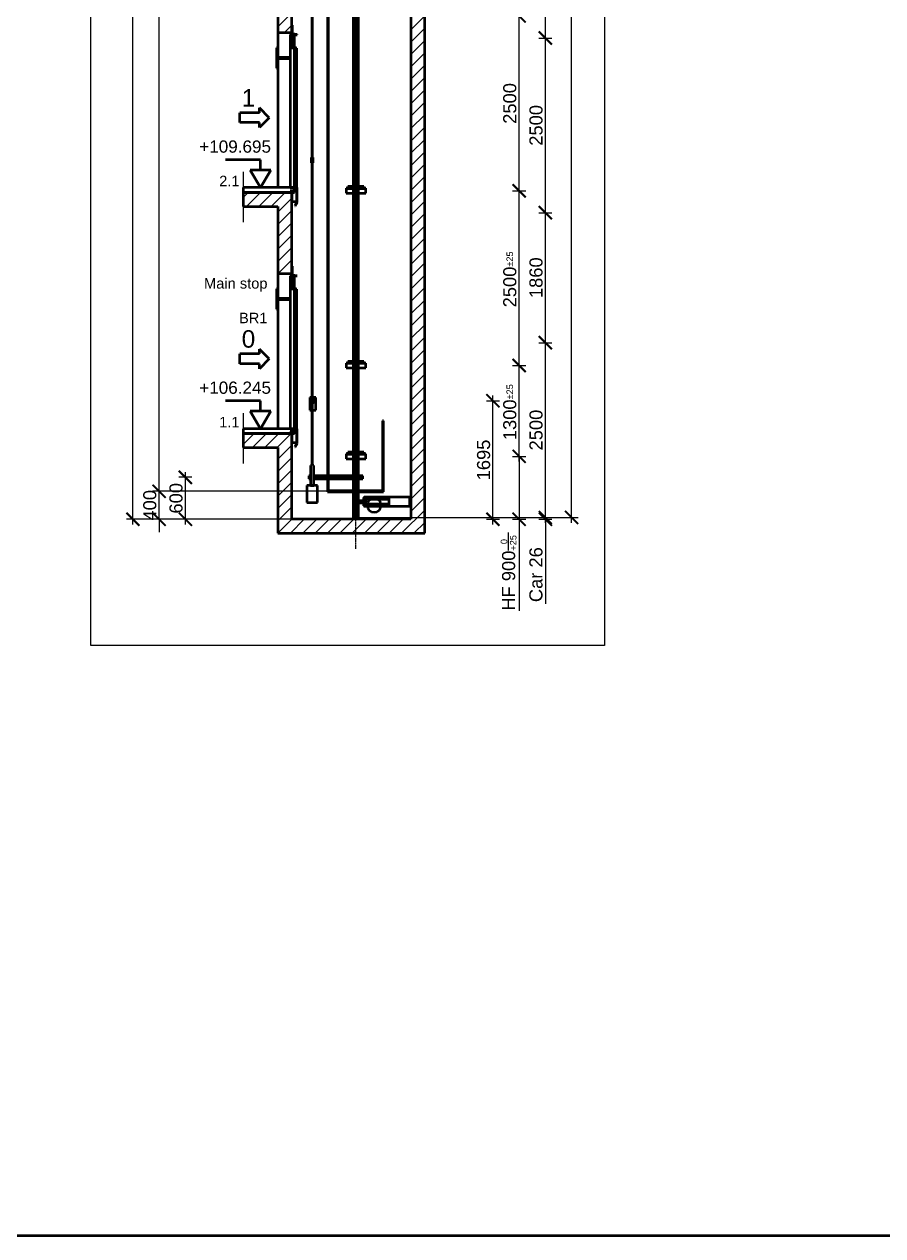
# Model space of a CAD drawing. Header units: millimetres. Extents: x -9546 to 173314, y -46180 to 27253.
# Drawn here: x 77581 to 89863, y -46180 to -28844 of the extents above; entities that cross this region are included whole.
import ezdxf
from ezdxf.enums import TextEntityAlignment as Align

# ---------------------------------------------------------------- set-up
doc = ezdxf.new("R2010")
doc.units = ezdxf.units.MM
doc.linetypes.add('AM_ISO08W050', pattern=[18, 12, -1.5, 3, -1.5])
for name, color, linetype, lineweight in [('AM_0', 7, 'Continuous', 50), ('AM_5', 3, 'Continuous', 25), ('AM_8', 1, 'Continuous', 25), ('LDCar-AM_0', 7, 'Continuous', 50), ('LDCar-AM_4', 3, 'Continuous', 25), ('LDCarFrame-AM_0', 7, 'Continuous', 50), ('LDDoorFixingPoints-AM_0', 7, 'Continuous', 50), ('LDElectricalComponents-AM_0', 7, 'Continuous', 50), ('LDGuides-AM_0', 7, 'Continuous', 50), ('LDHallButton-AM_0', 7, 'Continuous', 50), ('LDRailBrackets-AM_0', 7, 'Continuous', 50), ('LDShaft-AM_0', 7, 'Continuous', 50), ('LDShaft-AM_4', 3, 'Continuous', 25), ('LDShaft-AM_5', 3, 'Continuous', 25), ('LDShaft-AM_7', 4, 'AM_ISO08W050', 25)]:
    doc.layers.add(name, color=color, linetype=linetype, lineweight=lineweight)
doc.layers.add('AM_VIEWS', color=1, linetype='Continuous', lineweight=25, plot=False)
doc.styles.add('LD', font='ARIALUNI.ttf')
doc.dimstyles.new('LIFT', dxfattribs={"dimtxt": 2.5, "dimasz": 2.5, "dimexe": 1.25, "dimexo": 0, "dimgap": 0.5, "dimtad": 1, "dimdec": 0, "dimzin": 1, "dimdsep": 46, "dimtxsty": 'LD', "dimblk": 'ARCHTICK', "dimcen": 0, "dimdle": 1, "dimclrd": 3, "dimclre": 3, "dimclrt": 4, "dimadec": 0, "dimazin": 0, "dimtp": 0.1, "dimtm": 0.1, "dimtfac": 0.71, "dimtdec": 0, "dimtix": 1, "dimtmove": 0, "dimatfit": 3, "dimfxl": 1, "dimtolj": 1, "dimarcsym": 0})

# ---------------------------------------------------------------- blocks, each defined once
blk = doc.blocks.new('LD_20260611094835_0000033D')
at = {"layer": 'AM_8'}
for p, q in [((-200, 7048), (0, 7248)), ((1700, 7003), (1900, 7203)), ((-106, 6965), (0, 7071)), ((1700, 6827), (1900, 7027)), ((1700, 6650), (1900, 6850)), ((1700, 6473), (1900, 6673)), ((1700, 6296), (1900, 6496)), ((1700, 6119), (1900, 6319)), ((1700, 5943), (1900, 6143)), ((1700, 5766), (1900, 5966)), ((1700, 5589), (1900, 5789)), ((1700, 5412), (1900, 5612)), ((1700, 5236), (1900, 5436)), ((1700, 5059), (1900, 5259)), ((1700, 4882), (1900, 5082)), ((1700, 4705), (1900, 4905)), ((1700, 4528), (1900, 4728)), ((-700, 4603), (-628, 4675)), ((-652, 4475), (-452, 4675)), ((-475, 4475), (-275, 4675)), ((-298, 4475), (-98, 4675)), ((-200, 4396), (0, 4596)), ((1700, 4352), (1900, 4552)), ((-200, 4219), (0, 4419)), ((1700, 4175), (1900, 4375)), ((-200, 4043), (0, 4243)), ((1700, 3998), (1900, 4198)), ((-200, 3866), (0, 4066)), ((1700, 3821), (1900, 4021)), ((-200, 3689), (0, 3889)), ((1700, 3645), (1900, 3845)), ((-197, 3515), (0, 3712)), ((1700, 3468), (1900, 3668)), ((-21, 3515), (0, 3536)), ((1700, 3291), (1900, 3491)), ((1700, 3114), (1900, 3314)), ((1700, 2937), (1900, 3137)), ((1700, 2761), (1900, 2961)), ((1700, 2584), (1900, 2784)), ((1700, 2407), (1900, 2607)), ((1700, 2230), (1900, 2430)), ((1700, 2054), (1900, 2254)), ((1700, 1877), (1900, 2077)), ((1700, 1700), (1900, 1900)), ((1700, 1523), (1900, 1723)), ((1700, 1346), (1900, 1546)), ((-700, 1068), (-543, 1225)), ((-566, 1025), (-366, 1225)), ((-389, 1025), (-189, 1225)), ((-212, 1025), (-12, 1225)), ((1700, 1170), (1900, 1370)), ((-200, 861), (0, 1061)), ((1700, 993), (1900, 1193)), ((-200, 684), (0, 884)), ((1700, 816), (1900, 1016)), ((-200, 507), (0, 707)), ((1700, 639), (1900, 839)), ((-200, 330), (0, 530)), ((1700, 463), (1900, 663)), ((-200, 154), (0, 354)), ((1700, 286), (1900, 486)), ((-200, -23), (0, 177)), ((1700, 109), (1900, 309)), ((1568, -200), (1900, 132)), ((-200, -200), (0, 0)), ((-23, -200), (177, 0)), ((154, -200), (354, 0)), ((330, -200), (530, 0)), ((507, -200), (707, 0)), ((684, -200), (884, 0)), ((861, -200), (1061, 0)), ((1037, -200), (1237, 0)), ((1214, -200), (1414, 0)), ((1391, -200), (1591, 0)), ((1745, -200), (1900, -45))]:
    blk.add_line(p, q, dxfattribs=at)
blk = doc.blocks.new('LD_20260611094835_0000033E')
at = {"layer": 'LDShaft-AM_0'}
for p, q in [((1900, 0), (1900, 24391)), ((1700, 24191), (1700, 0)), ((0, 6965), (0, 7600)), ((-200, 7400), (-200, 6965)), ((-200, 6965), (-200, 6612.5)), ((-200, 6965), (-80, 6965)), ((-80, 6965), (0, 6965)), ((0, 6935), (0, 6965)), ((-200, 6612.5), (-200, 6587.5)), ((-200, 6612.5), (-25, 6612.5)), ((-200, 6587.5), (-200, 4745)), ((-25, 6587.5), (-200, 6587.5)), ((-200, 4675), (-700, 4675)), ((-700, 4675), (-700, 4475)), ((-80, 4675), (-200, 4675)), ((0, 4675), (-80, 4675)), ((0, 3515), (0, 4675)), ((-700, 4475), (-200, 4475)), ((-200, 4475), (-200, 3515)), ((-200, 3515), (-200, 3162.5)), ((-200, 3515), (-80, 3515)), ((-80, 3515), (0, 3515)), ((0, 3485), (0, 3515)), ((-200, 3162.5), (-200, 3137.5)), ((-200, 3162.5), (-25, 3162.5)), ((-200, 3137.5), (-200, 1295)), ((-25, 3137.5), (-200, 3137.5)), ((-200, 1225), (-700, 1225)), ((-700, 1225), (-700, 1025)), ((-80, 1225), (-200, 1225)), ((0, 1225), (-80, 1225)), ((0, 0), (0, 1225)), ((-700, 1025), (-200, 1025)), ((-200, 1025), (-200, -200)), ((1700, 0), (0, 0)), ((1900, -200), (1900, 0)), ((-200, -200), (-80, -200)), ((-80, -200), (0, -200)), ((0, -200), (1900, -200))]:
    blk.add_line(p, q, dxfattribs=at)
blk = doc.blocks.new('LD_20260611094835_00000343')
at = {"layer": 'AM_0'}
for p, q in [((-16, 45), (-42, 45)), ((-42, 45), (-42, -135)), ((-23, 10), (-25, 0)), ((-25, 0), (-23, -10)), ((-18, 18), (-23, 10)), ((-16, 19), (-18, 18)), ((42, 45), (-6, 45)), ((0, 25), (-6, 24)), ((10, 23), (0, 25)), ((18, 18), (10, 23)), ((23, 10), (18, 18)), ((25, 0), (23, 10)), ((23, -10), (25, 0)), ((42, -135), (42, 45)), ((-42, -135), (-16, -135)), ((-23, -10), (-18, -18)), ((-18, -18), (-16, -19)), ((-6, -24), (0, -25)), ((-6, -135), (42, -135)), ((0, -25), (10, -23)), ((10, -23), (18, -18)), ((18, -18), (23, -10))]:
    blk.add_line(p, q, dxfattribs=at)
blk = doc.blocks.new('LD_20260611094835_00000346')
at = {"layer": 'LDShaft-AM_4'}
blk.add_line((-700, 225), (-700, -495), dxfattribs=at)
blk = doc.blocks.new('LD_ENTRY_L')
for p, q in [((-422, -70), (-422, 70)), ((-141, 70), (-422, 70)), ((0, 0), (-141, 141)), ((-141, 70), (-141, 141)), ((0, 0), (-141, -141)), ((-141, -70), (-422, -70)), ((-141, -141), (-141, -70))]:
    blk.add_line(p, q)
blk = doc.blocks.new('LD_20260611094835_00000348')
at = {"layer": 'LDCar-AM_0'}
blk.add_blockref('LD_ENTRY_L', (0, 0), dxfattribs=at)
at = {"layer": 'LDCar-AM_0', "style": 'LD'}
blk.add_text('0', height=250, dxfattribs=at).set_placement((-200, 160), align=Align.RIGHT)
blk = doc.blocks.new('LD_ENTRY_FLOOR_L')
for p, q in [((-150, 250), (0, 0)), ((0, 0), (150, 250))]:
    blk.add_line(p, q)
at = {"layer": 'AM_0'}
for p, q in [((0, 398), (-500, 398)), ((0, 250), (0, 398)), ((150, 250), (-150, 250))]:
    blk.add_line(p, q, dxfattribs=at)
blk = doc.blocks.new('LD_20260611094835_00000349')
at = {"layer": 'LDCar-AM_0'}
blk.add_blockref('LD_ENTRY_FLOOR_L', (0, 0), dxfattribs=at)
at = {"layer": 'LDCar-AM_0', "style": 'LD'}
blk.add_text('+106.245', height=175, dxfattribs=at).set_placement((150, 500), align=Align.RIGHT)
blk = doc.blocks.new('LD_20260611094835_0000034A')
at = {"layer": 'LDShaft-AM_0'}
for p, q in [((-200, 0), (-700, 0)), ((-700, 0), (-700, -70)), ((-80, 0), (-200, 0)), ((0, 0), (-80, 0)), ((35, 0), (0, 0)), ((35, -70), (35, 0)), ((-700, -70), (-200, -70)), ((-200, -70), (-80, -70)), ((-80, -70), (0, -70)), ((0, -70), (35, -70))]:
    blk.add_line(p, q, dxfattribs=at)
blk = doc.blocks.new('LD_20260611094835_0000034B')
at = {"layer": 'LDShaft-AM_0'}
for p, q in [((35, 0), (0, 0)), ((0, 0), (0, -1)), ((35, -1), (35, 0)), ((0, -1), (35, -1)), ((0, -22.5), (0, -151)), ((0, -151), (71, -151)), ((71, -1), (35, -1)), ((71, -5), (35, -5)), ((35, -5), (71, -5)), ((71, -5), (71, -1)), ((71, -151), (71, -5))]:
    blk.add_line(p, q, dxfattribs=at)
blk = doc.blocks.new('LD_20260611094835_0000034C')
at = {"layer": 'LDCar-AM_0'}
for p, q in [((0, 2190), (0, 2000)), ((30, 2190), (0, 2190)), ((3, 2003), (3, 2187)), ((3, 2187), (27, 2187)), ((27, 2187), (27, 2170)), ((27, 2170), (30, 2170)), ((40, 2190), (30, 2190)), ((30, 2170), (30, 2190)), ((40, 2190), (40, 2010)), ((100, 2190), (40, 2190)), ((43, 2010), (43, 2187)), ((43, 2187), (100, 2187)), ((60, 2003), (60, 2187)), ((100, 2187), (100, 2190)), ((0, 2000), (0, 0)), ((0, 2000), (66, 2000)), ((64, 2003), (3, 2003)), ((40, 2010), (43, 2010)), ((60, 0), (60, 2000)), ((66, 2020), (64, 2020)), ((64, 2020), (64, 2003)), ((66, 2000), (66, 2020)), ((66, 1995), (66, 5)), ((95, 1995), (66, 1995)), ((95, 5), (95, 1995)), ((0, 0), (60, 0)), ((100, 0), (60, 0)), ((60, 0), (60, -44)), ((66, 5), (95, 5)), ((100, -48), (100, 0)), ((60, -44), (0, -44)), ((0, -44), (0, -48)), ((0, -48), (60, -48)), ((60, -48), (97, -48)), ((97, -48), (97, -210)), ((100, -210), (100, -48)), ((97, -210), (67, -259)), ((67, -259), (70, -261)), ((70, -261), (100, -212)), ((100, -212), (97, -210)), ((97, -210), (100, -210))]:
    blk.add_line(p, q, dxfattribs=at)
blk = doc.blocks.new('LD_20260611094835_0000034E')
at = {"layer": 'LDDoorFixingPoints-AM_0'}
for p, q in [((5, 35), (1, 35)), ((1, 35), (1, -100)), ((5, 35), (1, 35)), ((1, 35), (1, -100)), ((5, -96), (5, 35)), ((5, -96), (5, 35)), ((1, -100), (41, -100)), ((1, -100), (41, -100)), ((41, -96), (5, -96)), ((41, -96), (5, -96)), ((41, -100), (41, -96)), ((41, -100), (41, -96))]:
    blk.add_line(p, q, dxfattribs=at)
blk = doc.blocks.new('LD_20260611094835_0000034F')
at = {"layer": 'LDHallButton-AM_0'}
for p, q in [((-21, 290), (-21, 0)), ((-18, 290), (-21, 290)), ((-5, 290), (-18, 290)), ((-5, 0), (-5, 290)), ((-5, 285), (-5, 5)), ((0, 285), (-5, 285)), ((0, 5), (0, 285)), ((-21, 0), (-18, 0)), ((-18, 0), (-5, 0)), ((-5, 5), (0, 5))]:
    blk.add_line(p, q, dxfattribs=at)
blk = doc.blocks.new('LD_20260611094835_00000350')
at = {"layer": 'LDShaft-AM_4'}
blk.add_line((-700, 225), (-700, -495), dxfattribs=at)
blk = doc.blocks.new('LD_20260611094835_00000352')
at = {"layer": 'LDCar-AM_0'}
blk.add_blockref('LD_ENTRY_FLOOR_L', (0, 0), dxfattribs=at)
at = {"layer": 'LDCar-AM_0', "style": 'LD'}
blk.add_text('+109.695', height=175, dxfattribs=at).set_placement((150, 500), align=Align.RIGHT)
blk = doc.blocks.new('LD_20260611094835_00000353')
at = {"layer": 'LDCar-AM_0'}
blk.add_blockref('LD_ENTRY_L', (0, 0), dxfattribs=at)
at = {"layer": 'LDCar-AM_0', "style": 'LD'}
blk.add_text('1', height=250, dxfattribs=at).set_placement((-200, 160), align=Align.RIGHT)
blk = doc.blocks.new('LD_20260611094835_00000354')
at = {"layer": 'LDShaft-AM_0'}
for p, q in [((-200, 0), (-700, 0)), ((-700, 0), (-700, -70)), ((-80, 0), (-200, 0)), ((0, 0), (-80, 0)), ((35, 0), (0, 0)), ((35, -70), (35, 0)), ((-700, -70), (-200, -70)), ((-200, -70), (-80, -70)), ((-80, -70), (0, -70)), ((0, -70), (35, -70))]:
    blk.add_line(p, q, dxfattribs=at)
blk = doc.blocks.new('LD_20260611094835_00000355')
at = {"layer": 'LDShaft-AM_0'}
for p, q in [((35, 0), (0, 0)), ((0, 0), (0, -1)), ((35, -1), (35, 0)), ((0, -1), (35, -1)), ((0, -22.5), (0, -151)), ((0, -151), (71, -151)), ((71, -1), (35, -1)), ((71, -5), (35, -5)), ((35, -5), (71, -5)), ((71, -5), (71, -1)), ((71, -151), (71, -5))]:
    blk.add_line(p, q, dxfattribs=at)
blk = doc.blocks.new('LD_20260611094835_00000356')
at = {"layer": 'LDHallButton-AM_0'}
for p, q in [((-21, 290), (-21, 0)), ((-18, 290), (-21, 290)), ((-5, 290), (-18, 290)), ((-5, 0), (-5, 290)), ((-5, 285), (-5, 5)), ((0, 285), (-5, 285)), ((0, 5), (0, 285)), ((-21, 0), (-18, 0)), ((-18, 0), (-5, 0)), ((-5, 5), (0, 5))]:
    blk.add_line(p, q, dxfattribs=at)
blk = doc.blocks.new('LD_20260611094835_00000357')
at = {"layer": 'LDCar-AM_0'}
for p, q in [((0, 2190), (0, 2000)), ((30, 2190), (0, 2190)), ((3, 2003), (3, 2187)), ((3, 2187), (27, 2187)), ((27, 2187), (27, 2170)), ((27, 2170), (30, 2170)), ((40, 2190), (30, 2190)), ((30, 2170), (30, 2190)), ((40, 2190), (40, 2010)), ((100, 2190), (40, 2190)), ((43, 2010), (43, 2187)), ((43, 2187), (100, 2187)), ((60, 2003), (60, 2187)), ((100, 2187), (100, 2190)), ((0, 2000), (0, 0)), ((0, 2000), (66, 2000)), ((64, 2003), (3, 2003)), ((40, 2010), (43, 2010)), ((60, 0), (60, 2000)), ((66, 2020), (64, 2020)), ((64, 2020), (64, 2003)), ((66, 2000), (66, 2020)), ((66, 1995), (66, 5)), ((95, 1995), (66, 1995)), ((95, 5), (95, 1995)), ((0, 0), (60, 0)), ((100, 0), (60, 0)), ((60, 0), (60, -44)), ((66, 5), (95, 5)), ((100, -48), (100, 0)), ((60, -44), (0, -44)), ((0, -44), (0, -48)), ((0, -48), (60, -48)), ((60, -48), (97, -48)), ((97, -48), (97, -210)), ((100, -210), (100, -48)), ((97, -210), (67, -259)), ((67, -259), (70, -261)), ((70, -261), (100, -212)), ((100, -212), (97, -210)), ((97, -210), (100, -210))]:
    blk.add_line(p, q, dxfattribs=at)
blk = doc.blocks.new('LD_20260611094835_00000359')
at = {"layer": 'LDDoorFixingPoints-AM_0'}
for p, q in [((5, 35), (1, 35)), ((1, 35), (1, -100)), ((5, 35), (1, 35)), ((1, 35), (1, -100)), ((5, -96), (5, 35)), ((5, -96), (5, 35)), ((1, -100), (41, -100)), ((1, -100), (41, -100)), ((41, -96), (5, -96)), ((41, -96), (5, -96)), ((41, -100), (41, -96)), ((41, -100), (41, -96))]:
    blk.add_line(p, q, dxfattribs=at)
blk = doc.blocks.new('LD_20260611094835_00000389')
at = {"layer": 'AM_0'}
for p, q in [((-631, 22296), (-631, 171)), ((-621, 171), (-621, 22296)), ((-631, 4576), (-639.25, 4576)), ((-639.25, 4576), (-639.25, 4500)), ((-612.75, 4576), (-621, 4576)), ((-612.75, 4500), (-612.75, 4576)), ((-639.25, 4500), (-631, 4500)), ((-621, 4500), (-612.75, 4500)), ((-676, 20), (-676, 10)), ((-651, 20), (-676, 20)), ((-676, 10), (-676, -10)), ((-676, 10), (-651, 10)), ((-631, 171), (-651, 171)), ((-651, 171), (-651, -115)), ((-601, 171), (-621, 171)), ((-601, -115), (-601, 171)), ((-37.5, 20), (-601, 20)), ((-601, 10), (-37.5, 10)), ((100, 20), (37.5, 20)), ((37.5, 10), (100, 10)), ((100, 10), (100, 20)), ((100, -10), (100, 10)), ((-551, -115), (-701, -115)), ((-701, -115), (-701, -360)), ((-676, -10), (-676, -20)), ((-651, -10), (-676, -10)), ((-676, -20), (-651, -20)), ((-651, -115), (-601, -115)), ((-37.5, -10), (-601, -10)), ((-601, -20), (-37.5, -20)), ((-551, -360), (-551, -115)), ((100, -10), (37.5, -10)), ((37.5, -20), (100, -20)), ((100, -20), (100, -10)), ((-701, -360), (-551, -360))]:
    blk.add_line(p, q, dxfattribs=at)
blk = doc.blocks.new('LD_20260611094835_0000038A')
at = {"layer": 'AM_0'}
for p, q in [((82, 1), (82, 0)), ((100, 1), (82, 1)), ((100, 0), (100, 1)), ((118, 1), (100, 1)), ((100, 1), (100, 0)), ((118, 0), (118, 1)), ((707, 1), (707, 0)), ((725, 1), (707, 1)), ((725, 0), (725, 1)), ((743, 1), (725, 1)), ((725, 1), (725, 0)), ((743, 0), (743, 1))]:
    blk.add_line(p, q, dxfattribs=at)
blk = doc.blocks.new('LD_20260611094835_0000038B')
at = {"layer": 'LDShaft-AM_7'}
blk.add_line((0, -20061), (0, 4980), dxfattribs=at)
blk = doc.blocks.new('LD_20260611094835_0000038D')
at = {"layer": 'LDElectricalComponents-AM_0'}
for p, q in [((-400, 22854), (-400, 220)), ((-384, 220), (-384, 22854)), ((384, 1008), (384, 8)), ((400, 1008), (384, 1008)), ((400, 8), (400, 1008)), ((-400, 180), (-400, 8)), ((-384, 8), (-384, 180)), ((-400, 8), (-400, -8)), ((-31.5, 8), (-384, 8)), ((384, 8), (43.5, 8)), ((400, -8), (400, 8)), ((-400, -8), (-31.5, -8)), ((43.5, -8), (400, -8))]:
    blk.add_line(p, q, dxfattribs=at)
blk = doc.blocks.new('LD_20260611094835_00000391')
at = {"layer": 'LDRailBrackets-AM_0'}
for p, q in [((-37.5, 35), (-140, 35)), ((-140, 35), (-140, 31)), ((-37.5, 31), (-140, 31)), ((-140, 31), (-140, -35)), ((-140, 31), (-37.5, 31)), ((-115, 59), (-115, 35)), ((-37.5, 59), (-115, 59)), ((-115, 35), (-37.5, 35)), ((115, 59), (37.5, 59)), ((140, 35), (37.5, 35)), ((37.5, 35), (115, 35)), ((140, 31), (37.5, 31)), ((37.5, 31), (140, 31)), ((115, 35), (115, 59)), ((140, 31), (140, 35)), ((140, -35), (140, 31)), ((-140, -35), (-37.5, -35)), ((37.5, -35), (140, -35))]:
    blk.add_line(p, q, dxfattribs=at)
blk = doc.blocks.new('LD_20260611094835_00000394')
at = {"layer": 'LDRailBrackets-AM_0'}
for p, q in [((-37.5, 35), (-140, 35)), ((-140, 35), (-140, 31)), ((-37.5, 31), (-140, 31)), ((-140, 31), (-140, -35)), ((-140, 31), (-37.5, 31)), ((-115, 59), (-115, 35)), ((-37.5, 59), (-115, 59)), ((-115, 35), (-37.5, 35)), ((115, 59), (37.5, 59)), ((140, 35), (37.5, 35)), ((37.5, 35), (115, 35)), ((140, 31), (37.5, 31)), ((37.5, 31), (140, 31)), ((115, 35), (115, 59)), ((140, 31), (140, 35)), ((140, -35), (140, 31)), ((-140, -35), (-37.5, -35)), ((37.5, -35), (140, -35))]:
    blk.add_line(p, q, dxfattribs=at)
blk = doc.blocks.new('LD_20260611094835_00000396')
at = {"layer": 'LDRailBrackets-AM_0'}
for p, q in [((-37.5, 35), (-140, 35)), ((-140, 35), (-140, 31)), ((-37.5, 31), (-140, 31)), ((-140, 31), (-140, -35)), ((-140, 31), (-37.5, 31)), ((-115, 59), (-115, 35)), ((-37.5, 59), (-115, 59)), ((-115, 35), (-37.5, 35)), ((115, 59), (37.5, 59)), ((37.5, 35), (115, 35)), ((140, 35), (37.5, 35)), ((140, 31), (37.5, 31)), ((37.5, 31), (140, 31)), ((115, 35), (115, 59)), ((140, 31), (140, 35)), ((140, -35), (140, 31)), ((-140, -35), (-37.5, -35)), ((37.5, -35), (140, -35))]:
    blk.add_line(p, q, dxfattribs=at)
blk = doc.blocks.new('LD_20260611094835_0000039E')
at = {"layer": 'LDCarFrame-AM_0'}
for p, q in [((-150, 65), (-222, 65)), ((-222, 35), (-150, 35)), ((-140, 110), (-150, 110)), ((-150, 110), (-150, 65)), ((-150, 35), (-150, -10)), ((-123, 115), (-140, 115)), ((-140, 115), (-140, -15)), ((-123, -15), (-123, 115)), ((-120, 115), (-123, 115)), ((-123, 115), (-123, -15)), ((210, 115), (-120, 115)), ((-120, 85), (210, 85)), ((-120, 15), (-120, 85)), ((210, 15), (-120, 15)), ((-92, 38), (-97, 15)), ((-71, 71), (-92, 38)), ((-49, 85), (-71, 71)), ((71, 71), (49, 85)), ((92, 38), (71, 71)), ((97, 15), (92, 38)), ((210, 85), (210, 115)), ((210, -15), (210, 15)), ((512, 115), (212, 115)), ((212, 115), (212, -15)), ((512, -15), (512, 115)), ((-150, -10), (-140, -10)), ((-140, -15), (-123, -15)), ((-123, -15), (-120, -15)), ((-120, -15), (210, -15)), ((-97, -15), (-92, -38)), ((-92, -38), (-71, -71)), ((-71, -71), (-38, -92)), ((-38, -92), (0, -100)), ((0, -100), (38, -92)), ((38, -92), (71, -71)), ((71, -71), (92, -38)), ((92, -38), (97, -15)), ((212, -15), (512, -15))]:
    blk.add_line(p, q, dxfattribs=at)
blk = doc.blocks.new('LD_20260611094835_000003A3')
at = {"layer": 'LDGuides-AM_0'}
for p, q in [((-5, 1250), (-37.5, 1250)), ((-37.5, 1250), (-37.5, -1250)), ((5, 1250), (-5, 1250)), ((-5, 1250), (-5, -1250)), ((-5, -1250), (-5, 1250)), ((5, -1250), (5, 1250)), ((37.5, 1250), (5, 1250)), ((5, 1250), (5, -1250)), ((37.5, -1250), (37.5, 1250)), ((-37.5, -1250), (-5, -1250)), ((-5, -1250), (5, -1250)), ((5, -1250), (37.5, -1250))]:
    blk.add_line(p, q, dxfattribs=at)
blk = doc.blocks.new('LD_20260611094835_000003A7')
at = {"layer": 'LDGuides-AM_0'}
for p, q in [((-5, 1250), (-37.5, 1250)), ((-37.5, 1250), (-37.5, -1250)), ((5, 1250), (-5, 1250)), ((-5, 1250), (-5, -1250)), ((-5, -1250), (-5, 1250)), ((5, -1250), (5, 1250)), ((37.5, 1250), (5, 1250)), ((5, 1250), (5, -1250)), ((37.5, -1250), (37.5, 1250)), ((-37.5, -1250), (-5, -1250)), ((-5, -1250), (5, -1250)), ((5, -1250), (37.5, -1250))]:
    blk.add_line(p, q, dxfattribs=at)
blk = doc.blocks.new('LD_20260611094835_000003A9')
at = {"layer": 'LDGuides-AM_0'}
for p, q in [((-5, 1250), (-37.5, 1250)), ((-37.5, 1250), (-37.5, -1250)), ((5, 1250), (-5, 1250)), ((-5, 1250), (-5, -1250)), ((-5, -1250), (-5, 1250)), ((5, -1250), (5, 1250)), ((37.5, 1250), (5, 1250)), ((5, 1250), (5, -1250)), ((37.5, -1250), (37.5, 1250)), ((-37.5, -1250), (-5, -1250)), ((-5, -1250), (5, -1250)), ((5, -1250), (37.5, -1250))]:
    blk.add_line(p, q, dxfattribs=at)
blk = doc.blocks.new('LD_20260611094835_000003AD')
at = {"layer": 'LDGuides-AM_0'}
for p, q in [((-5, 930), (-37.5, 930)), ((-37.5, 930), (-37.5, -930)), ((5, 930), (-5, 930)), ((-5, 930), (-5, -930)), ((-5, -930), (-5, 930)), ((5, -930), (5, 930)), ((37.5, 930), (5, 930)), ((5, 930), (5, -930)), ((37.5, -930), (37.5, 930)), ((-37.5, -930), (-5, -930)), ((-5, -930), (5, -930)), ((5, -930), (37.5, -930))]:
    blk.add_line(p, q, dxfattribs=at)
blk = doc.blocks.new('_ArchTick')
at = {"color": 0, "linetype": 'ByBlock', "const_width": 0.15}
blk.add_lwpolyline([(-0.5, -0.5), (0.5, 0.5)], dxfattribs=at)
blk = doc.blocks.new('*D2402')
at = {"layer": 'Defpoints', "color": 0, "transparency": 16777216}
for p in [(79511, -13381), (79605, -13381), (82320, -35527)]:
    blk.add_point(p, dxfattribs=at)
at = {"layer": 'LDShaft-AM_5', "color": 3, "lineweight": -2, "transparency": 16777216}
for p, q in [((79511, -35602), (79511, -13306)), ((79605, -13381), (79417, -13381)), ((82320, -35527), (79417, -35527))]:
    blk.add_line(p, q, dxfattribs=at)
at = {"layer": 'LDShaft-AM_5', "color": 3, "lineweight": -2, "transparency": 16777216, "xscale": 187.5, "yscale": 187.5, "zscale": 187.5}
for p, rotation in [((79511, -13381), 90), ((79511, -35527), 270)]:
    blk.add_blockref('_ArchTick', p, dxfattribs=dict(at, rotation=rotation))
at = {"layer": 'LDShaft-AM_5', "color": 4, "transparency": 16777216, "insert": (79378, -24454), "char_height": 187.5, "attachment_point": 5, "rotation": 90, "style": 'LD'}
blk.add_mtext('\\A1;22146', dxfattribs=at)
blk = doc.blocks.new('*D2404')
at = {"layer": 'Defpoints', "color": 0, "transparency": 16777216}
for p in [(84942, -29041), (85036, -29041), (84942, -31541)]:
    blk.add_point(p, dxfattribs=at)
at = {"layer": 'LDShaft-AM_5', "color": 3, "lineweight": -2, "transparency": 16777216}
for p, q in [((84942, -29041), (85130, -29041)), ((85036, -31616), (85036, -28966)), ((84942, -31541), (85130, -31541))]:
    blk.add_line(p, q, dxfattribs=at)
at = {"layer": 'LDShaft-AM_5', "color": 3, "lineweight": -2, "transparency": 16777216, "xscale": 187.5, "yscale": 187.5, "zscale": 187.5}
for p, rotation in [((85036, -29041), 90), ((85036, -31541), 270)]:
    blk.add_blockref('_ArchTick', p, dxfattribs=dict(at, rotation=rotation))
at = {"layer": 'LDShaft-AM_5', "color": 4, "transparency": 16777216, "insert": (84903, -30291), "char_height": 187.5, "attachment_point": 5, "rotation": 90, "style": 'LD'}
blk.add_mtext('\\A1;2500', dxfattribs=at)
blk = doc.blocks.new('*D2405')
at = {"layer": 'Defpoints', "color": 0, "transparency": 16777216}
for p in [(84942, -31541), (85036, -31541), (84942, -33401)]:
    blk.add_point(p, dxfattribs=at)
at = {"layer": 'LDShaft-AM_5', "color": 3, "lineweight": -2, "transparency": 16777216}
for p, q in [((84942, -31541), (85130, -31541)), ((85036, -33476), (85036, -31466)), ((84942, -33401), (85130, -33401))]:
    blk.add_line(p, q, dxfattribs=at)
at = {"layer": 'LDShaft-AM_5', "color": 3, "lineweight": -2, "transparency": 16777216, "xscale": 187.5, "yscale": 187.5, "zscale": 187.5}
for p, rotation in [((85036, -31541), 90), ((85036, -33401), 270)]:
    blk.add_blockref('_ArchTick', p, dxfattribs=dict(at, rotation=rotation))
at = {"layer": 'LDShaft-AM_5', "color": 4, "transparency": 16777216, "insert": (84903, -32471), "char_height": 187.5, "attachment_point": 5, "rotation": 90, "style": 'LD'}
blk.add_mtext('\\A1;1860', dxfattribs=at)
blk = doc.blocks.new('*D2409')
at = {"layer": 'AM_5', "color": 3, "lineweight": -2, "transparency": 16777216}
for p, q in [((82326, -12981), (85505, -12981)), ((85411, -35976), (85411, -12906)), ((82326, -35901), (85505, -35901))]:
    blk.add_line(p, q, dxfattribs=at)
at = {"layer": 'Defpoints', "color": 0, "transparency": 16777216}
for p in [(82326, -12981), (85411, -12981), (82326, -35901)]:
    blk.add_point(p, dxfattribs=at)
at = {"layer": 'AM_5', "color": 3, "lineweight": -2, "transparency": 16777216, "xscale": 187.5, "yscale": 187.5, "zscale": 187.5}
for p, rotation in [((85411, -12981), 90), ((85411, -35901), 270)]:
    blk.add_blockref('_ArchTick', p, dxfattribs=dict(at, rotation=rotation))
at = {"layer": 'AM_5', "color": 4, "transparency": 16777216, "insert": (85251, -24441), "char_height": 187.5, "attachment_point": 5, "rotation": 90, "style": 'LD'}
blk.add_mtext('\\A1;Car Guide rail track length (T75-3/B 75/62/10) = 22920', dxfattribs=at)
blk = doc.blocks.new('*D2410')
at = {"layer": 'Defpoints', "color": 0, "transparency": 16777216}
for p in [(84942, -26541), (85036, -26541), (84942, -29041)]:
    blk.add_point(p, dxfattribs=at)
at = {"layer": 'LDShaft-AM_5', "color": 3, "lineweight": -2, "transparency": 16777216}
for p, q in [((85036, -29116), (85036, -26466)), ((84942, -26541), (85130, -26541)), ((84942, -29041), (85130, -29041))]:
    blk.add_line(p, q, dxfattribs=at)
at = {"layer": 'LDShaft-AM_5', "color": 3, "lineweight": -2, "transparency": 16777216, "xscale": 187.5, "yscale": 187.5, "zscale": 187.5}
for p, rotation in [((85036, -26541), 90), ((85036, -29041), 270)]:
    blk.add_blockref('_ArchTick', p, dxfattribs=dict(at, rotation=rotation))
at = {"layer": 'LDShaft-AM_5', "color": 4, "transparency": 16777216, "insert": (84903, -27791), "char_height": 187.5, "attachment_point": 5, "rotation": 90, "style": 'LD'}
blk.add_mtext('\\A1;2500', dxfattribs=at)
blk = doc.blocks.new('*D2412')
at = {"layer": 'Defpoints', "color": 0, "transparency": 16777216}
for p in [(79511, -35527), (79605, -35527), (82320, -35927)]:
    blk.add_point(p, dxfattribs=at)
at = {"layer": 'LDShaft-AM_5', "color": 3, "lineweight": -2, "transparency": 16777216}
for p, q in [((79511, -35527), (79511, -35339)), ((79605, -35527), (79417, -35527)), ((79511, -35927), (79511, -35527)), ((82320, -35927), (79417, -35927)), ((79511, -35927), (79511, -36114))]:
    blk.add_line(p, q, dxfattribs=at)
at = {"layer": 'LDShaft-AM_5', "color": 3, "lineweight": -2, "transparency": 16777216, "xscale": 187.5, "yscale": 187.5, "zscale": 187.5}
for p, rotation in [((79511, -35527), 270), ((79511, -35927), 90)]:
    blk.add_blockref('_ArchTick', p, dxfattribs=dict(at, rotation=rotation))
at = {"layer": 'LDShaft-AM_5', "color": 4, "transparency": 16777216, "insert": (79378, -35727), "char_height": 187.5, "attachment_point": 5, "rotation": 90, "style": 'LD'}
blk.add_mtext('\\A1;400', dxfattribs=at)
blk = doc.blocks.new('_NONE')
blk = doc.blocks.new('*D2414')
at = {"layer": 'Defpoints', "color": 0, "transparency": 16777216}
for p in [(84942, -33401), (85036, -33401), (84942, -35901)]:
    blk.add_point(p, dxfattribs=at)
at = {"layer": 'LDShaft-AM_5', "color": 3, "lineweight": -2, "transparency": 16777216}
for p, q in [((84942, -33401), (85130, -33401)), ((85036, -35976), (85036, -33326)), ((84942, -35901), (85130, -35901))]:
    blk.add_line(p, q, dxfattribs=at)
at = {"layer": 'LDShaft-AM_5', "color": 3, "lineweight": -2, "transparency": 16777216, "xscale": 187.5, "yscale": 187.5, "zscale": 187.5}
for p, rotation in [((85036, -33401), 90), ((85036, -35901), 270)]:
    blk.add_blockref('_ArchTick', p, dxfattribs=dict(at, rotation=rotation))
at = {"layer": 'LDShaft-AM_5', "color": 4, "transparency": 16777216, "insert": (84903, -34651), "char_height": 187.5, "attachment_point": 5, "rotation": 90, "style": 'LD'}
blk.add_mtext('\\A1;2500', dxfattribs=at)
blk = doc.blocks.new('*D2417')
at = {"layer": 'Defpoints', "color": 0, "transparency": 16777216}
for p in [(84942, -35901), (84942, -35927), (85036, -35901)]:
    blk.add_point(p, dxfattribs=at)
at = {"layer": 'LDShaft-AM_5', "color": 3, "lineweight": -2, "transparency": 16777216}
for p, q in [((85036, -35901), (85036, -35713)), ((84942, -35901), (85130, -35901)), ((84942, -35927), (85130, -35927)), ((85036, -35901), (85036, -35927)), ((85036, -35927), (85036, -37139))]:
    blk.add_line(p, q, dxfattribs=at)
at = {"layer": 'LDShaft-AM_5', "color": 3, "lineweight": -2, "transparency": 16777216, "xscale": 187.5, "yscale": 187.5, "zscale": 187.5}
for p, rotation in [((85036, -35901), 270), ((85036, -35927), 90)]:
    blk.add_blockref('_ArchTick', p, dxfattribs=dict(at, rotation=rotation))
at = {"layer": 'LDShaft-AM_5', "color": 4, "transparency": 16777216, "insert": (84902, -36720), "char_height": 187.5, "attachment_point": 5, "rotation": 90, "style": 'LD'}
blk.add_mtext('\\A1;Car 26', dxfattribs=at)
blk = doc.blocks.new('*D2421')
at = {"layer": 'Defpoints', "color": 0, "transparency": 16777216}
for p in [(84567, -35027), (84661, -35027), (84567, -35927)]:
    blk.add_point(p, dxfattribs=at)
at = {"layer": 'LDShaft-AM_5', "color": 3, "lineweight": -2, "transparency": 16777216}
for p, q in [((84567, -35027), (84755, -35027)), ((84661, -35027), (84661, -36002)), ((84567, -35927), (84755, -35927)), ((84661, -35927), (84661, -37237))]:
    blk.add_line(p, q, dxfattribs=at)
at = {"layer": 'LDShaft-AM_5', "color": 3, "lineweight": -2, "transparency": 16777216, "xscale": 187.5, "yscale": 187.5, "zscale": 187.5}
for p, rotation in [((84661, -35027), 90), ((84661, -35927), 270)]:
    blk.add_blockref('_ArchTick', p, dxfattribs=dict(at, rotation=rotation))
at = {"layer": 'LDShaft-AM_5', "color": 4, "transparency": 16777216, "insert": (84510, -36676), "char_height": 187.5, "attachment_point": 5, "rotation": 90, "style": 'LD'}
blk.add_mtext('\\A1;HF 900\\H0.5x;\\S0/+25 ', dxfattribs=at)
blk = doc.blocks.new('*D2422')
at = {"layer": 'Defpoints', "color": 0, "transparency": 16777216}
for p in [(84567, -28727), (84661, -28727), (84567, -31227)]:
    blk.add_point(p, dxfattribs=at)
at = {"layer": 'LDShaft-AM_5', "color": 3, "lineweight": -2, "transparency": 16777216}
for p, q in [((84567, -28727), (84755, -28727)), ((84661, -31302), (84661, -28652)), ((84567, -31227), (84755, -31227))]:
    blk.add_line(p, q, dxfattribs=at)
at = {"layer": 'LDShaft-AM_5', "color": 3, "lineweight": -2, "transparency": 16777216, "xscale": 187.5, "yscale": 187.5, "zscale": 187.5}
for p, rotation in [((84661, -28727), 90), ((84661, -31227), 270)]:
    blk.add_blockref('_ArchTick', p, dxfattribs=dict(at, rotation=rotation))
at = {"layer": 'LDShaft-AM_5', "color": 4, "transparency": 16777216, "insert": (84528, -29977), "char_height": 187.5, "attachment_point": 5, "rotation": 90, "style": 'LD'}
blk.add_mtext('\\A1;2500', dxfattribs=at)
blk = doc.blocks.new('*D2425')
at = {"layer": 'Defpoints', "color": 0, "transparency": 16777216}
for p in [(84567, -33727), (84661, -33727), (84567, -35027)]:
    blk.add_point(p, dxfattribs=at)
at = {"layer": 'LDShaft-AM_5', "color": 3, "lineweight": -2, "transparency": 16777216}
for p, q in [((84567, -33727), (84755, -33727)), ((84661, -35102), (84661, -33652)), ((84567, -35027), (84755, -35027))]:
    blk.add_line(p, q, dxfattribs=at)
at = {"layer": 'LDShaft-AM_5', "color": 3, "lineweight": -2, "transparency": 16777216, "xscale": 187.5, "yscale": 187.5, "zscale": 187.5}
for p, rotation in [((84661, -33727), 90), ((84661, -35027), 270)]:
    blk.add_blockref('_ArchTick', p, dxfattribs=dict(at, rotation=rotation))
at = {"layer": 'LDShaft-AM_5', "color": 4, "transparency": 16777216, "insert": (84528, -34377), "char_height": 187.5, "attachment_point": 5, "rotation": 90, "style": 'LD'}
blk.add_mtext('\\A1;1300\\H0.5x;\\S±25 ', dxfattribs=at)
blk = doc.blocks.new('*D2427')
at = {"layer": 'Defpoints', "color": 0, "transparency": 16777216}
for p in [(84567, -31227), (84661, -31227), (84567, -33727)]:
    blk.add_point(p, dxfattribs=at)
at = {"layer": 'LDShaft-AM_5', "color": 3, "lineweight": -2, "transparency": 16777216}
for p, q in [((84661, -33802), (84661, -31152)), ((84567, -31227), (84755, -31227)), ((84567, -33727), (84755, -33727))]:
    blk.add_line(p, q, dxfattribs=at)
at = {"layer": 'LDShaft-AM_5', "color": 3, "lineweight": -2, "transparency": 16777216, "xscale": 187.5, "yscale": 187.5, "zscale": 187.5}
for p, rotation in [((84661, -31227), 90), ((84661, -33727), 270)]:
    blk.add_blockref('_ArchTick', p, dxfattribs=dict(at, rotation=rotation))
at = {"layer": 'LDShaft-AM_5', "color": 4, "transparency": 16777216, "insert": (84528, -32477), "char_height": 187.5, "attachment_point": 5, "rotation": 90, "style": 'LD'}
blk.add_mtext('\\A1;2500\\H0.5x;\\S±25 ', dxfattribs=at)
blk = doc.blocks.new('*D2428')
at = {"layer": 'Defpoints', "color": 0, "transparency": 16777216}
for p in [(79886, -35327), (79980, -35327), (79980, -35927)]:
    blk.add_point(p, dxfattribs=at)
at = {"layer": 'LDShaft-AM_5', "color": 3, "lineweight": -2, "transparency": 16777216}
for p, q in [((79980, -35327), (79792, -35327)), ((79886, -36002), (79886, -35252)), ((79980, -35927), (79792, -35927))]:
    blk.add_line(p, q, dxfattribs=at)
at = {"layer": 'LDShaft-AM_5', "color": 3, "lineweight": -2, "transparency": 16777216, "xscale": 187.5, "yscale": 187.5, "zscale": 187.5}
for p, rotation in [((79886, -35327), 90), ((79886, -35927), 270)]:
    blk.add_blockref('_ArchTick', p, dxfattribs=dict(at, rotation=rotation))
at = {"layer": 'LDShaft-AM_5', "color": 4, "transparency": 16777216, "insert": (79753, -35627), "char_height": 187.5, "attachment_point": 5, "rotation": 90, "style": 'LD'}
blk.add_mtext('\\A1;600', dxfattribs=at)
blk = doc.blocks.new('*D2430')
at = {"layer": 'Defpoints', "color": 0, "transparency": 16777216}
for p in [(84192, -34232), (84286, -34232), (84192, -35927)]:
    blk.add_point(p, dxfattribs=at)
at = {"layer": 'LDShaft-AM_5', "color": 3, "lineweight": -2, "transparency": 16777216}
for p, q in [((84192, -34232), (84380, -34232)), ((84286, -36002), (84286, -34157)), ((84192, -35927), (84380, -35927))]:
    blk.add_line(p, q, dxfattribs=at)
at = {"layer": 'LDShaft-AM_5', "color": 3, "lineweight": -2, "transparency": 16777216, "xscale": 187.5, "yscale": 187.5, "zscale": 187.5}
for p, rotation in [((84286, -34232), 90), ((84286, -35927), 270)]:
    blk.add_blockref('_ArchTick', p, dxfattribs=dict(at, rotation=rotation))
at = {"layer": 'LDShaft-AM_5', "color": 4, "transparency": 16777216, "insert": (84153, -35079), "char_height": 187.5, "attachment_point": 5, "rotation": 90, "style": 'LD'}
blk.add_mtext('\\A1;1695', dxfattribs=at)
blk = doc.blocks.new('*D2432')
at = {"layer": 'AM_5', "color": 3, "lineweight": -2, "transparency": 16777216}
for p, q in [((81411, -11736), (79042, -11736)), ((79136, -36002), (79136, -11661)), ((81411, -35927), (79042, -35927))]:
    blk.add_line(p, q, dxfattribs=at)
at = {"layer": 'Defpoints', "color": 0, "transparency": 16777216}
for p in [(79136, -11736), (81411, -11736), (81411, -35927)]:
    blk.add_point(p, dxfattribs=at)
at = {"layer": 'AM_5', "color": 3, "lineweight": -2, "transparency": 16777216, "xscale": 187.5, "yscale": 187.5, "zscale": 187.5}
for p, rotation in [((79136, -11736), 90), ((79136, -35927), 270)]:
    blk.add_blockref('_ArchTick', p, dxfattribs=dict(at, rotation=rotation))
at = {"layer": 'AM_5', "color": 4, "transparency": 16777216, "insert": (79002, -23831), "char_height": 187.5, "attachment_point": 5, "rotation": 90, "style": 'LD'}
blk.add_mtext('\\A1;HS= 24191', dxfattribs=at)
blk = doc.blocks.new('LD_20260611094835_000003B7')
at = {"layer": 'LDCar-AM_4'}
for p, q in [((-700, 4970), (-700, 4250)), ((-700, 1520), (-700, 800))]:
    blk.add_line(p, q, dxfattribs=at)

msp = doc.modelspace()

# ---------------------------------------------------------------- linework, layer by layer
at = {"layer": 'AM_0'}
msp.add_lwpolyline([(-9546.1, -8278.2), (173314.3, -8278.2), (173314.3, -46179.6), (-9546.1, -46179.6)], close=True, dxfattribs=at)
at = {"layer": 'AM_VIEWS'}
msp.add_lwpolyline([(78536, -10410.9), (85879.8, -10410.9), (85879.8, -37733.1), (78536, -37733.1)], close=True, dxfattribs=at)

# ---------------------------------------------------------------- block references
for name, p in [('LD_20260611094835_0000038B', (82326, -16290.9)), ('LD_20260611094835_0000033D', (81411, -35926.9)), ('LD_20260611094835_0000033E', (81411, -35926.9)), ('LD_20260611094835_0000038D', (82320, -35526.9)), ('LD_20260611094835_00000389', (82326, -35326.9)), ('LD_20260611094835_000003B7', (81411, -35926.9)), ('LD_20260611094835_000003A9', (82326, -27790.9)), ('LD_20260611094835_00000359', (81411, -28891.9)), ('LD_20260611094835_00000357', (81386, -31181.9)), ('LD_20260611094835_000003A3', (82326, -30290.9)), ('LD_20260611094835_00000356', (81211, -29471.9)), ('LD_20260611094835_00000353', (81086, -30181.9)), ('LD_20260611094835_00000352', (80961, -31181.9)), ('LD_20260611094835_00000350', (81411, -31181.9)), ('LD_20260611094835_00000354', (81411, -31181.9)), ('LD_20260611094835_00000396', (82326, -31226.9)), ('LD_20260611094835_00000355', (81411, -31229.4)), ('LD_20260611094835_000003AD', (82326, -32470.9)), ('LD_20260611094835_0000034E', (81411, -32341.9)), ('LD_20260611094835_0000034C', (81386, -34631.9)), ('LD_20260611094835_0000034F', (81211, -32921.9)), ('LD_20260611094835_00000348', (81086, -33631.9)), ('LD_20260611094835_000003A7', (82326, -34650.9)), ('LD_20260611094835_00000394', (82326, -33726.9)), ('LD_20260611094835_00000349', (80961, -34631.9)), ('LD_20260611094835_00000343', (81711, -34231.9)), ('LD_20260611094835_00000346', (81411, -34631.9)), ('LD_20260611094835_0000034A', (81411, -34631.9)), ('LD_20260611094835_0000034B', (81411, -34679.4)), ('LD_20260611094835_00000391', (82326, -35026.9)), ('LD_20260611094835_0000039E', (82586, -35726.9)), ('LD_20260611094835_0000038A', (81411, -35926.9))]:
    msp.add_blockref(name, p)

# ---------------------------------------------------------------- texts
at = {"layer": 'LDShaft-AM_0', "char_height": 150, "attachment_point": 9, "style": 'LD'}
for s, insert in [('\\fArial Unicode MS|b0|i0;\\l\\C256;2.1', (80661, -31161.9)), ('\\fArial Unicode MS|b0|i0;\\l\\C256;Main stop', (81061, -32671.9)), ('\\fArial Unicode MS|b0|i0;\\l\\C256;BR1', (81061, -33121.9)), ('\\fArial Unicode MS|b0|i0;\\l\\C256;1.1', (80661, -34611.9))]:
    msp.add_mtext(s, dxfattribs=dict(at, insert=insert))

# ---------------------------------------------------------------- dimensions: what is measured, and where the dimension line sits
at = {"layer": 'AM_5'}
for base, p1, p2, text, picture, middle in [((79136, -11735.9), (81411, -35926.9), (81411, -11735.9), 'HS= <>', '*D2432', (79001.6, -23831.4)), ((85411, -12980.9), (82326, -35900.9), (82326, -12980.9), 'Car Guide rail track length (T75-3/B 75/62/10) = <>', '*D2409', (85250.7, -24440.9))]:
    dim = msp.add_linear_dim(base=base, p1=p1, p2=p2, angle=90, text=text, dimstyle='LIFT', override={"dimscale": 75, "dimtxt": 2.5, "dimtix": 1}, dxfattribs=at)
    dim.commit()
    dim.dimension.update_dxf_attribs({"geometry": picture, "text_midpoint": middle})
at = {"layer": 'LDShaft-AM_5'}
for base, p1, p2, override, picture, middle in [((79511, -13380.9), (82320, -35526.9), (79604.8, -13380.9), {"dimscale": 75, "dimtxt": 2.5, "dimtix": 1}, '*D2402', (79377.7, -24453.9)), ((85036, -26540.9), (84942.3, -29040.9), (84942.3, -26540.9), {"dimscale": 75, "dimtxt": 2.5, "dimtix": 1}, '*D2410', (84902.7, -27790.9)), ((84661, -28726.9), (84567.3, -31226.9), (84567.3, -28726.9), {"dimscale": 75, "dimtxt": 2.5, "dimtix": 1}, '*D2422', (84527.7, -29976.9)), ((85036, -29040.9), (84942.3, -31540.9), (84942.3, -29040.9), {"dimscale": 75, "dimtxt": 2.5, "dimtix": 1}, '*D2404', (84902.7, -30290.9)), ((85036, -31540.9), (84942.3, -33400.9), (84942.3, -31540.9), {"dimscale": 75, "dimtxt": 2.5, "dimtix": 1}, '*D2405', (84902.7, -32470.9)), ((85036, -33400.9), (84942.3, -35900.9), (84942.3, -33400.9), {"dimscale": 75, "dimtxt": 2.5, "dimtix": 1}, '*D2414', (84902.7, -34650.9)), ((84286, -34231.9), (84192.3, -35926.9), (84192.3, -34231.9), {"dimscale": 75, "dimtxt": 2.5, "dimtix": 1}, '*D2430', (84152.7, -35079.4)), ((79511, -35526.9), (82320, -35926.9), (79604.8, -35526.9), {"dimscale": 75, "dimtxt": 2.5, "dimblk2": 'NONE', "dimtix": 1}, '*D2412', (79377.7, -35726.9)), ((79886, -35326.9), (79979.8, -35926.9), (79979.8, -35326.9), {"dimscale": 75, "dimtxt": 2.5, "dimtix": 1}, '*D2428', (79752.7, -35626.9))]:
    dim = msp.add_linear_dim(base=base, p1=p1, p2=p2, angle=90, dimstyle='LIFT', override=override, dxfattribs=at)
    dim.commit()
    dim.dimension.update_dxf_attribs({"geometry": picture, "text_midpoint": middle})
for base, p1, p2, text, override, picture, middle in [((84661, -31226.9), (84567.3, -33726.9), (84567.3, -31226.9), '<>\\H0.5x;\\S±25 ', {"dimscale": 75, "dimtxt": 2.5, "dimtix": 1}, '*D2427', (84527.7, -32476.9)), ((84661, -33726.9), (84567.3, -35026.9), (84567.3, -33726.9), '<>\\H0.5x;\\S±25 ', {"dimscale": 75, "dimtxt": 2.5, "dimtix": 1}, '*D2425', (84527.7, -34376.9)), ((84661, -35026.9), (84567.3, -35926.9), (84567.3, -35026.9), 'HF <>\\H0.5x;\\S0/+25 ', {"dimscale": 75, "dimtxt": 2.5, "dimjust": 1, "dimtix": 0}, '*D2421', (84510.5, -36675.8)), ((85036, -35900.9), (84942.3, -35926.9), (84942.3, -35900.9), 'Car <>', {"dimscale": 75, "dimtxt": 2.5, "dimjust": 1, "dimblk2": 'NONE', "dimtix": 0}, '*D2417', (84901.6, -36720.4))]:
    dim = msp.add_linear_dim(base=base, p1=p1, p2=p2, angle=90, text=text, dimstyle='LIFT', override=override, dxfattribs=at)
    dim.commit()
    dim.dimension.update_dxf_attribs({"geometry": picture, "text_midpoint": middle})

doc.saveas('drawing.dxf')
